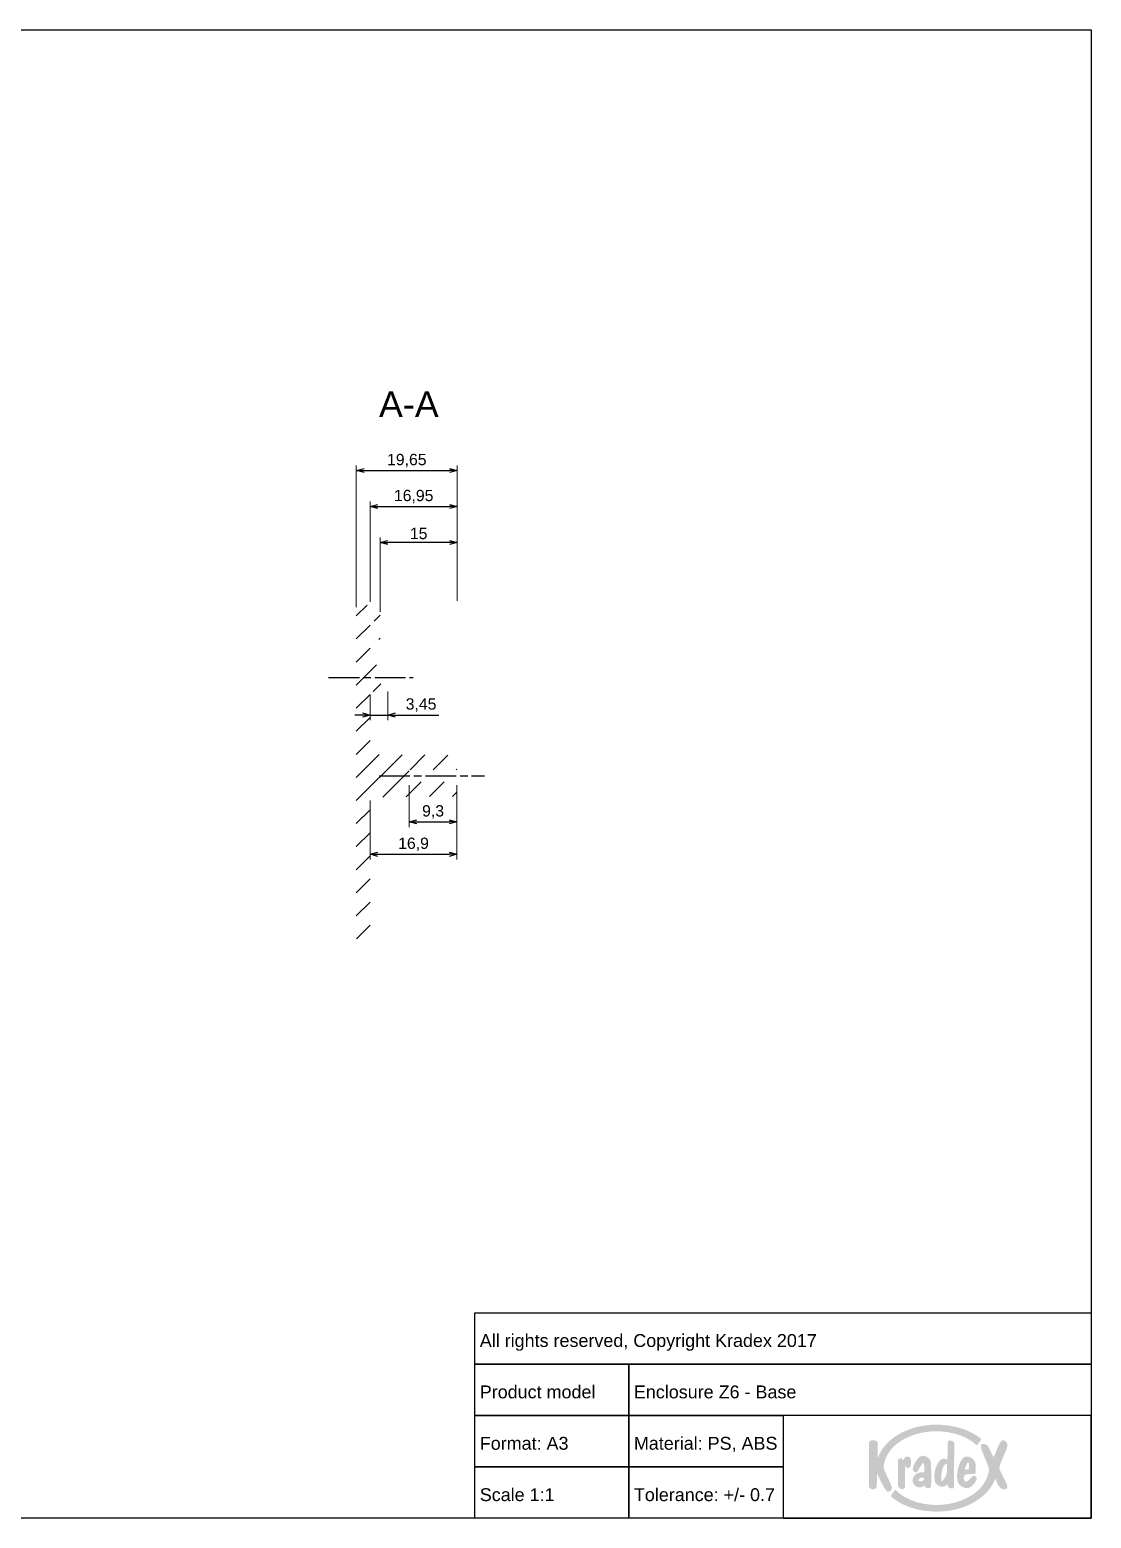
# Paper-space layout 'Base' of a CAD drawing. Header units: millimetres. Extents: x 0 to 413, y 1 to 290.
# Drawn here: x 206.8 to 413.5, y 0.5 to 290.2 of the extents above; entities that cross this region are included whole.
import ezdxf

# ---------------------------------------------------------------- set-up
doc = ezdxf.new("R2010")
doc.units = ezdxf.units.MM
doc.linetypes.add('ACAD_ISO10W100', pattern=[18, 12, -3, 0, -3])
doc.linetypes.add('AM_ISO08W050x2', pattern=[9, 6, -0.75, 1.5, -0.75])
for name, color, linetype, lineweight in [('MD_Annotation', 7, 'Continuous', 25), ('MD_Axes', 7, 'ACAD_ISO10W100', 25), ('MD_Hatching', 7, 'Continuous', 25)]:
    doc.layers.add(name, color=color, linetype=linetype, lineweight=lineweight)
doc.layers.add('Tabelka', color=7, linetype='Continuous')
doc.styles.get("Standard").update_dxf_attribs({"font": 'arial.ttf'})
doc.dimstyles.new('ISO-25', dxfattribs={"dimtxt": 2.2, "dimasz": 1.5, "dimexe": 1, "dimexo": 0.625, "dimtad": 1, "dimrnd": 0.05, "dimtxsty": 'Standard', "dimblk": 'OPEN30', "dimcen": 2.5, "dimadec": 0, "dimazin": 0, "dimtfac": 1, "dimtmove": 0, "dimatfit": 3, "dimfxl": 1, "dimlwe": 18, "dimarcsym": 0})

# ---------------------------------------------------------------- blocks, each defined once
blk = doc.blocks.new('_Open30')
at = {"color": 0, "linetype": 'ByBlock', "lineweight": -2}
for p, q in [((-1, 0.26794919), (0, 0)), ((0, 0), (-1, -0.26794919)), ((0, 0), (-1, 0))]:
    blk.add_line(p, q, dxfattribs=at)
blk = doc.blocks.new('*D48')
at = {"layer": 'Defpoints', "color": 0, "transparency": 16777216}
for p in [(290.067195979236, 204.4055989020887), (270.417195979236, 177.2102345857363), (290.067195979236, 178.4055989020887)]:
    blk.add_point(p, dxfattribs=at)
at = {"layer": 'MD_Annotation', "color": 0, "lineweight": 18, "transparency": 16777216}
for p, q in [((270.417195979236, 177.8352345857363), (270.417195979236, 205.4055989020887)), ((290.067195979236, 179.0305989020887), (290.067195979236, 205.4055989020887))]:
    blk.add_line(p, q, dxfattribs=at)
at = {"layer": 'MD_Annotation', "color": 0, "lineweight": -2, "transparency": 16777216}
blk.add_line((271.917195979236, 204.4055989020887), (288.567195979236, 204.4055989020887), dxfattribs=at)
at = {"layer": 'MD_Annotation', "color": 0, "lineweight": -2, "transparency": 16777216, "xscale": 1.5, "yscale": 1.5, "zscale": 1.5, "rotation": 180}
blk.add_blockref('_Open30', (270.417195979236, 204.4055989020887), dxfattribs=at)
at = {"layer": 'MD_Annotation', "color": 0, "lineweight": -2, "transparency": 16777216, "xscale": 1.5, "yscale": 1.5, "zscale": 1.5}
blk.add_blockref('_Open30', (290.067195979236, 204.4055989020887), dxfattribs=at)
at = {"layer": 'MD_Annotation', "color": 0, "transparency": 16777216, "insert": (280.242195979236, 206.3526998570682), "char_height": 2.2, "attachment_point": 5}
blk.add_mtext('19,65', dxfattribs=at)
blk = doc.blocks.new('*D49')
at = {"layer": 'Defpoints', "color": 0, "transparency": 16777216}
for p in [(290.067195979236, 197.4055989020887), (273.097195979236, 178.2278829813601), (290.067195979236, 178.4055989020887)]:
    blk.add_point(p, dxfattribs=at)
at = {"layer": 'MD_Annotation', "color": 0, "lineweight": 18, "transparency": 16777216}
for p, q in [((273.097195979236, 178.8528829813601), (273.097195979236, 198.4055989020887)), ((290.067195979236, 179.0305989020887), (290.067195979236, 198.4055989020887))]:
    blk.add_line(p, q, dxfattribs=at)
at = {"layer": 'MD_Annotation', "color": 0, "lineweight": -2, "transparency": 16777216}
blk.add_line((274.597195979236, 197.4055989020887), (288.567195979236, 197.4055989020887), dxfattribs=at)
at = {"layer": 'MD_Annotation', "color": 0, "lineweight": -2, "transparency": 16777216, "xscale": 1.5, "yscale": 1.5, "zscale": 1.5, "rotation": 180}
blk.add_blockref('_Open30', (273.097195979236, 197.4055989020887), dxfattribs=at)
at = {"layer": 'MD_Annotation', "color": 0, "lineweight": -2, "transparency": 16777216, "xscale": 1.5, "yscale": 1.5, "zscale": 1.5}
blk.add_blockref('_Open30', (290.067195979236, 197.4055989020887), dxfattribs=at)
at = {"layer": 'MD_Annotation', "color": 0, "transparency": 16777216, "insert": (281.582195979236, 199.3526998570682), "char_height": 2.2, "attachment_point": 5}
blk.add_mtext('16,95', dxfattribs=at)
blk = doc.blocks.new('*D50')
at = {"layer": 'Defpoints', "color": 0, "transparency": 16777216}
for p in [(275.0445206209853, 190.4055989020887), (290.067195979236, 178.4055989020887), (275.0445206209853, 176.3061182757881)]:
    blk.add_point(p, dxfattribs=at)
at = {"layer": 'MD_Annotation', "color": 0, "lineweight": 18, "transparency": 16777216}
for p, q in [((275.0445206209853, 176.9311182757881), (275.0445206209853, 191.4055989020887)), ((290.067195979236, 179.0305989020887), (290.067195979236, 191.4055989020887))]:
    blk.add_line(p, q, dxfattribs=at)
at = {"layer": 'MD_Annotation', "color": 0, "lineweight": -2, "transparency": 16777216}
blk.add_line((288.567195979236, 190.4055989020887), (276.5445206209853, 190.4055989020887), dxfattribs=at)
at = {"layer": 'MD_Annotation', "color": 0, "lineweight": -2, "transparency": 16777216, "xscale": 1.5, "yscale": 1.5, "zscale": 1.5, "rotation": 180}
blk.add_blockref('_Open30', (275.0445206209853, 190.4055989020887), dxfattribs=at)
at = {"layer": 'MD_Annotation', "color": 0, "lineweight": -2, "transparency": 16777216, "xscale": 1.5, "yscale": 1.5, "zscale": 1.5}
blk.add_blockref('_Open30', (290.067195979236, 190.4055989020887), dxfattribs=at)
at = {"layer": 'MD_Annotation', "color": 0, "transparency": 16777216, "insert": (282.5558583001107, 192.1538594750764), "char_height": 2.2, "attachment_point": 5}
blk.add_mtext('15', dxfattribs=at)
blk = doc.blocks.new('*D51')
at = {"layer": 'Defpoints', "color": 0, "transparency": 16777216}
for p in [(273.0971959792362, 161.3055989020883), (276.5271959792362, 162.0346679086176), (276.5271959792362, 156.8389921811691)]:
    blk.add_point(p, dxfattribs=at)
at = {"layer": 'MD_Annotation', "color": 0, "lineweight": 18, "transparency": 16777216}
for p, q in [((273.0971959792362, 160.6805989020883), (273.0971959792362, 155.8389921811691)), ((276.5271959792362, 161.4096679086176), (276.5271959792362, 155.8389921811691))]:
    blk.add_line(p, q, dxfattribs=at)
at = {"layer": 'MD_Annotation', "color": 0, "lineweight": -2, "transparency": 16777216}
for p, q in [((271.5971959792362, 156.8389921811691), (270.0971959792362, 156.8389921811691)), ((273.0971959792362, 156.8389921811691), (276.5271959792362, 156.8389921811691)), ((278.0271959792362, 156.8389921811691), (286.506800344857, 156.8389921811691))]:
    blk.add_line(p, q, dxfattribs=at)
at = {"layer": 'MD_Annotation', "color": 0, "lineweight": -2, "transparency": 16777216, "xscale": 1.5, "yscale": 1.5, "zscale": 1.5}
blk.add_blockref('_Open30', (273.0971959792362, 156.8389921811691), dxfattribs=at)
at = {"layer": 'MD_Annotation', "color": 0, "lineweight": -2, "transparency": 16777216, "xscale": 1.5, "yscale": 1.5, "zscale": 1.5, "rotation": 180}
blk.add_blockref('_Open30', (276.5271959792362, 156.8389921811691), dxfattribs=at)
at = {"layer": 'MD_Annotation', "color": 0, "transparency": 16777216, "insert": (283.0169981620466, 158.7860931361487), "char_height": 2.2, "attachment_point": 5}
blk.add_mtext('3,45', dxfattribs=at)
blk = doc.blocks.new('*D52')
at = {"layer": 'Defpoints', "color": 0, "transparency": 16777216}
for p in [(273.0971959792365, 140.8555989020894), (290.0071959792365, 141.0031702364301), (290.0071959792365, 129.7251192236051)]:
    blk.add_point(p, dxfattribs=at)
at = {"layer": 'MD_Annotation', "color": 0, "lineweight": 18, "transparency": 16777216}
for p, q in [((273.0971959792365, 140.2305989020894), (273.0971959792365, 128.7251192236051)), ((290.0071959792365, 140.3781702364301), (290.0071959792365, 128.7251192236051))]:
    blk.add_line(p, q, dxfattribs=at)
at = {"layer": 'MD_Annotation', "color": 0, "lineweight": -2, "transparency": 16777216}
blk.add_line((274.5971959792365, 129.7251192236051), (288.5071959792365, 129.7251192236051), dxfattribs=at)
at = {"layer": 'MD_Annotation', "color": 0, "lineweight": -2, "transparency": 16777216, "xscale": 1.5, "yscale": 1.5, "zscale": 1.5, "rotation": 180}
blk.add_blockref('_Open30', (273.0971959792365, 129.7251192236051), dxfattribs=at)
at = {"layer": 'MD_Annotation', "color": 0, "lineweight": -2, "transparency": 16777216, "xscale": 1.5, "yscale": 1.5, "zscale": 1.5}
blk.add_blockref('_Open30', (290.0071959792365, 129.7251192236051), dxfattribs=at)
at = {"layer": 'MD_Annotation', "color": 0, "transparency": 16777216, "insert": (281.5521959792366, 131.6722201785847), "char_height": 2.2, "attachment_point": 5}
blk.add_mtext('16,9', dxfattribs=at)
blk = doc.blocks.new('*D53')
at = {"layer": 'Defpoints', "color": 0, "transparency": 16777216}
for p in [(280.7071959792365, 143.8305989020898), (290.0071959792365, 143.8305989020898), (290.0071959792365, 136.0309917485093)]:
    blk.add_point(p, dxfattribs=at)
at = {"layer": 'MD_Annotation', "color": 0, "lineweight": 18, "transparency": 16777216}
for p, q in [((280.7071959792365, 143.2055989020898), (280.7071959792365, 135.0309917485093)), ((290.0071959792365, 143.2055989020898), (290.0071959792365, 135.0309917485093))]:
    blk.add_line(p, q, dxfattribs=at)
at = {"layer": 'MD_Annotation', "color": 0, "lineweight": -2, "transparency": 16777216}
blk.add_line((282.2071959792365, 136.0309917485093), (288.5071959792365, 136.0309917485093), dxfattribs=at)
at = {"layer": 'MD_Annotation', "color": 0, "lineweight": -2, "transparency": 16777216, "xscale": 1.5, "yscale": 1.5, "zscale": 1.5, "rotation": 180}
blk.add_blockref('_Open30', (280.7071959792365, 136.0309917485093), dxfattribs=at)
at = {"layer": 'MD_Annotation', "color": 0, "lineweight": -2, "transparency": 16777216, "xscale": 1.5, "yscale": 1.5, "zscale": 1.5}
blk.add_blockref('_Open30', (290.0071959792365, 136.0309917485093), dxfattribs=at)
at = {"layer": 'MD_Annotation', "color": 0, "transparency": 16777216, "insert": (285.3571959792365, 137.9780927034889), "char_height": 2.2, "attachment_point": 5}
blk.add_mtext('9,3', dxfattribs=at)

psp = doc.layouts.new('Base')

# ---------------------------------------------------------------- hatches: boundary and pattern name
at = {"layer": 'MD_Hatching'}
h = psp.add_hatch(dxfattribs=at)
h.set_pattern_fill('ANSI31', color=256, style=0)
h.set_pattern_definition([(45, (0, 0), (-2.245064030267288, 2.245064030267288), [])])
edge = h.paths.add_edge_path(flags=0)
edge.add_line((270.4171959792363, 156.0969006897906), (273.0971959792363, 156.0969006897906))
edge.add_line((273.0971959792363, 156.0969006897906), (273.0971959792363, 161.3055989020893))
edge.add_line((273.0971959792362, 161.3055989020893), (276.5271959792362, 162.0346679086175))
edge.add_line((276.5271959792362, 162.0346679086175), (276.5271959792362, 162.9105989020893))
edge.add_line((276.5271959792362, 162.9105989020893), (273.0671959792363, 162.9105989020893))
edge.add_line((273.0671959792362, 162.9105989020893), (273.0671959792361, 165.2405989020893))
edge.add_line((273.0671959792362, 165.2405989020893), (276.5271959792362, 165.2405989020893))
edge.add_line((276.5271959792362, 165.2405989020893), (276.5271959792362, 166.1165298955612))
edge.add_line((276.5271959792362, 166.1165298955612), (273.0971959792362, 166.8455989020893))
edge.add_line((273.0971959792362, 166.8455989020893), (273.0971959792361, 171.3955989020893))
edge.add_line((273.0971959792361, 171.3955989020893), (275.0445206209855, 171.5682029700357))
edge.add_line((275.0445206209854, 171.5682029700357), (275.0445206209854, 172.6296468691216))
edge.add_line((275.0445206209854, 172.6296468691216), (273.0971959792361, 172.7855989020893))
edge.add_line((273.0971959792361, 172.7855989020893), (273.097195979236, 175.0655989020893))
edge.add_line((273.0971959792361, 175.0655989020893), (275.0445206209854, 175.2043887338056))
edge.add_line((275.0445206209853, 175.2043887338056), (275.0445206209853, 176.3061182757877))
edge.add_line((275.0445206209853, 176.3061182757877), (273.097195979236, 176.4555989020893))
edge.add_line((273.097195979236, 176.4555989020893), (273.097195979236, 178.2278829813599))
edge.add_line((273.097195979236, 178.2278829813599), (271.4067241951198, 178.2101797551029))
edge.add_ellipse((271.417195979236, 177.2102345857374), major_axis=(-0.01047178411625716, 0.9999451693655058), ratio=1, start_angle=2.484808344893398e-15, end_angle=89.40000000000038)
edge.add_line((270.417195979236, 177.2102345857374), (270.4171959792363, 156.0969006897906))
edge = h.paths.add_edge_path(flags=0)
edge.add_line((270.4171959792363, 156.0969006897906), (270.4171959792367, 129.7655989020892))
edge.add_line((270.4171959792367, 129.7655989020893), (270.7071959792367, 129.7655989020893))
edge.add_line((270.7071959792367, 129.7655989020893), (270.7071959792368, 127.9155989020893))
edge.add_line((270.7071959792368, 127.9155989020893), (270.4171959792367, 127.9155989020893))
edge.add_line((270.4171959792367, 127.9155989020893), (270.4171959792368, 124.4355989020893))
edge.add_line((270.4171959792368, 124.4355989020893), (270.7071959792368, 124.4355989020893))
edge.add_line((270.7071959792368, 124.4355989020893), (270.7071959792368, 122.5855989020893))
edge.add_line((270.7071959792368, 122.5855989020893), (270.4171959792368, 122.5855989020893))
edge.add_line((270.4171959792368, 122.5855989020893), (270.4171959792369, 119.9555989020892))
edge.add_line((270.4171959792369, 119.9555989020892), (270.7071959792369, 119.9555989020892))
edge.add_line((270.7071959792369, 119.9555989020892), (270.7071959792369, 118.1055989020893))
edge.add_line((270.7071959792369, 118.1055989020893), (270.4171959792369, 118.1055989020893))
edge.add_line((270.4171959792369, 118.1055989020893), (270.4171959792369, 113.4061584154572))
edge.add_ellipse((271.417195979237, 113.4061584154572), major_axis=(-1.000000000000001, -1.332267629550188e-14), ratio=1, start_angle=0, end_angle=89.69999999999996)
edge.add_line((271.4119600154056, 112.4061721232098), (273.097195979237, 112.3973481676991))
edge.add_line((273.097195979237, 112.3973481676991), (273.0971959792369, 114.1755989020893))
edge.add_line((273.0971959792369, 114.1755989020893), (274.791989534592, 114.2898385130097))
edge.add_line((274.7919895345921, 114.2898385130097), (274.7919895345921, 115.3437425852224))
edge.add_line((274.7919895345921, 115.3437425852224), (273.097195979237, 115.4655989020893))
edge.add_line((273.0971959792369, 115.4655989020893), (273.0971959792369, 117.7255989020893))
edge.add_line((273.0971959792369, 117.7255989020893), (274.791989534592, 117.8550345176925))
edge.add_line((274.791989534592, 117.8550345176925), (274.791989534592, 119.0063910806718))
edge.add_line((274.791989534592, 119.0063910806718), (273.0971959792369, 119.1155989020893))
edge.add_line((273.0971959792369, 119.1155989020893), (273.0971959792365, 140.8555989020893))
edge.add_line((273.0971959792365, 140.8555989020893), (290.0071959792365, 141.0031702364313))
edge.add_line((290.0071959792365, 141.0031702364313), (290.0071959792365, 143.8305989020895))
edge.add_line((290.0071959792365, 143.8305989020895), (280.7071959792365, 143.8305989020894))
edge.add_line((280.7071959792365, 143.8305989020894), (280.7071959792365, 146.1805989020894))
edge.add_line((280.7071959792365, 146.1805989020894), (290.0071959792365, 146.1805989020896))
edge.add_line((290.0071959792365, 146.1805989020896), (290.0071959792364, 149.0080275677478))
edge.add_line((290.0071959792364, 149.0080275677478), (273.0971959792364, 149.1555989020893))
edge.add_line((273.0971959792364, 149.1555989020893), (273.0971959792363, 156.0969006897906))
edge.add_line((273.0971959792363, 156.0969006897906), (270.4171959792363, 156.0969006897906))
at = {"layer": 'Tabelka', "true_color": 0x00539f}
h = psp.add_hatch(color=154, dxfattribs=at)
h.dxf.hatch_style = 2
edge = h.paths.add_edge_path()
edge.add_spline(control_points=[(374.3997520723427, 7.291439318244961), (374.3997520723427, 7.291439318244961), (373.4582070848711, 9.308018867712462), (373.4582070848711, 9.308018867712462), (372.974797430263, 10.32219802209973), (373.0833802446826, 10.41507675671161), (373.0903740578839, 10.69616593613453), (373.1014162950087, 10.82413474182218), (373.1455859429589, 11.0697659388038), (373.2199376124564, 11.43907131070435), (374.0942467978775, 14.92882392385068), (378.297336182806, 17.44022397586784), (383.3785362707822, 17.44022397586784), (386.486714437384, 17.44022397586784), (389.257731913883, 16.40960386976491), (391.0875733634529, 14.80821684272995), (391.1594713579119, 14.74527532172263), (391.2506322402162, 14.71877381273304), (391.3150461061369, 14.80821684272995), (391.3552897341352, 14.86391939286741), (391.9856855748823, 15.69712637386224), (392.0277687597081, 15.75123417511489), (392.0942683893018, 15.83601501270317), (392.1129185578388, 15.93208324508467), (391.9943965409398, 16.02398029984575), (389.8502160971502, 17.69125318798914), (386.7828956767575, 18.73144318630342), (383.3786593742049, 18.73144318630342), (378.3091142426617, 18.73144318630342), (373.989712757107, 16.42015544182704), (372.3430519982996, 13.18180030189316), (372.2969193403735, 13.08622238484863), (372.2852636844892, 13.05886194970528), (372.2296838880488, 12.94623001191109), (371.9397606391456, 12.24418168409914), (371.8596423436915, 12.1309363275453), (371.872525011958, 12.92966630649837), (371.872525011958, 12.92966630649837), (371.9022167181684, 15.06697604050932), (371.9022167181684, 15.06697604050932), (371.9103144403292, 15.57332944524626), (371.5202738356699, 15.70154340860238), (370.8940495222689, 15.68718857028536), (370.4210685111631, 15.67663699822323), (370.2144538423662, 15.47394826194686), (370.2131041637184, 15.12316960543499), (370.2131041637184, 15.12316960543499), (370.185007468687, 6.943483297314066), (370.185007468687, 6.943483297314066), (370.1836578774707, 6.555528456327782), (370.4522324748555, 6.172113054053068), (370.9616532356849, 6.154323210572349), (371.4976983466322, 6.135551337515186), (371.6931481120387, 6.457006548907749), (371.7060307803052, 6.717728406937449), (371.756948384337, 7.752274183266679), (371.7832045607953, 8.27212315044126), (371.7832045607953, 8.595419317564016), (371.7694627915123, 9.414516617910298), (371.8885977025824, 9.014538209674132), (372.0647847550064, 8.636889783081516), (372.4393660878009, 7.826013133455884), (372.9642462079265, 6.853918562797006), (373.4994320429945, 5.980958618866534), (373.6797904479017, 5.686740039743349), (374.0590343228304, 5.60662349291748), (374.364784754964, 5.808943968102675), (374.9465939130207, 6.192359370377406), (374.5833006744707, 6.88569603268047), (374.3997520723427, 7.291440717147475), (374.3997520723427, 7.291440717147475), (374.3997520723427, 7.291439318244961), (374.3997520723427, 7.291439318244961)], knot_values=[0, 0, 0, 0, 1, 1, 1, 2, 2, 2, 3, 3, 3, 4, 4, 4, 5, 5, 5, 6, 6, 6, 7, 7, 7, 8, 8, 8, 9, 9, 9, 10, 10, 10, 11, 11, 11, 12, 12, 12, 13, 13, 13, 14, 14, 14, 15, 15, 15, 16, 16, 16, 17, 17, 17, 18, 18, 18, 19, 19, 19, 20, 20, 20, 21, 21, 21, 22, 22, 22, 23, 23, 23, 24, 24, 24, 24], degree=3, periodic=0)
edge = h.paths.add_edge_path()
edge.add_spline(control_points=[(377.5556576457554, 10.41434023452929), (377.7861974822377, 9.987369302515315), (378.3816256558804, 10.37556895144444), (378.3816256558804, 11.01111834911395), (378.3816256558804, 11.1621529591762), (378.3816256558804, 11.80629091893186), (378.3816256558804, 11.80629091893186), (378.3816256558804, 12.27890384380938), (378.0724395191318, 12.50576316773385), (377.747917213941, 12.50576316773385), (377.3976292224918, 12.50576316773385), (377.216657398825, 12.41227101436234), (377.111999904906, 12.23399837312816), (377.0708980502053, 12.16406373837074), (377.0263604908897, 11.84702486226706), (376.8489467758092, 11.86456989780494), (376.6732509130363, 11.88248284470835), (376.626014171288, 12.1625906940061), (376.3190362021838, 12.16897108844783), (376.0666573988462, 12.16897108844783), (375.8475277108541, 12.04026646002913), (375.8475277108541, 11.51550874387493), (375.8475277108541, 11.51550874387493), (375.8475277108541, 7.126663988076585), (375.8475277108541, 7.126663988076585), (375.8475277108541, 6.757727226992838), (376.0545107281736, 6.190640119167385), (376.5975493025967, 6.190640119167385), (377.0993629188965, 6.190640119167385), (377.2108911225941, 6.475409111696846), (377.2154305613057, 6.675522118688884), (377.2154305613057, 6.675522118688884), (377.2073330140078, 8.873686910582848), (377.2288040694975, 9.968475025486741), (377.2418096663238, 10.6295439025694), (377.3046280839085, 10.8783652967719), (377.5556576457554, 10.41434093398057), (377.5556576457554, 10.41434093398057), (377.5556576457554, 10.41434023452929), (377.5556576457554, 10.41434023452929)], knot_values=[0, 0, 0, 0, 1, 1, 1, 2, 2, 2, 3, 3, 3, 4, 4, 4, 5, 5, 5, 6, 6, 6, 7, 7, 7, 8, 8, 8, 9, 9, 9, 10, 10, 10, 11, 11, 11, 12, 12, 12, 13, 13, 13, 13], degree=3, periodic=0)
edge = h.paths.add_edge_path()
edge.add_spline(control_points=[(380.1129444985789, 9.438686855832769), (379.5247549460805, 9.316361922404525), (378.7633232058477, 8.807555192354657), (378.7077434094072, 8.0533627727173), (378.6348640848231, 7.062864240366793), (379.4924871608601, 6.30535852008587), (380.4206582904142, 6.564976644018972), (380.886276702639, 6.695399124745157), (380.8798977070998, 7.040410455849297), (381.1146083714768, 6.729139254878972), (381.2360736793001, 6.568287846308726), (381.4026913641011, 6.368545548487287), (381.7149459935504, 6.368545548487287), (382.0589766939806, 6.368545548487287), (382.2360217982443, 6.493201752982631), (382.2902530526453, 6.800547633452294), (382.3617831357387, 7.206537125862143), (382.3147926008358, 11.04019873491857), (382.2923388163183, 11.17933218170235), (382.2204408218593, 11.62507568622474), (382.081675286441, 11.98309331360646), (381.8117514475655, 12.22872451058808), (381.5390046233833, 12.47656387521414), (380.9591595244796, 12.7285754666375), (380.5805290683105, 12.67630827138937), (379.8756584546432, 12.57925800943147), (379.3086951496917, 11.60151886706191), (379.0449054984125, 11.07479849065738), (378.948837266031, 10.88302923780868), (378.5623547699581, 10.05117184803017), (378.8516639006505, 9.762107525280728), (378.8516639006505, 9.762107525280728), (379.0152137922021, 9.598435229757673), (379.0152137922021, 9.598435229757673), (379.2567958658091, 9.35697556012208), (379.5665954213173, 9.472429783771629), (379.6951776457646, 9.68824617112011), (379.6951776457646, 9.68824617112011), (380.2363759639088, 10.59052921044424), (380.5022506794097, 11.04461576965871), (380.6012643010692, 11.21380953346974), (381.0011196058827, 11.72826013577902), (381.0046770150178, 10.02417932425236), (381.0066396752682, 9.172568031840294), (380.773893070044, 9.576227652085535), (380.1129465969328, 9.438688954186556), (380.1129465969328, 9.438688954186556), (380.1129444985789, 9.438686855832769), (380.1129444985789, 9.438686855832769)], knot_values=[0, 0, 0, 0, 1, 1, 1, 2, 2, 2, 3, 3, 3, 4, 4, 4, 5, 5, 5, 6, 6, 6, 7, 7, 7, 8, 8, 8, 9, 9, 9, 10, 10, 10, 11, 11, 11, 12, 12, 12, 13, 13, 13, 14, 14, 14, 15, 15, 15, 16, 16, 16, 16], degree=3, periodic=0)
edge = h.paths.add_edge_path()
edge.add_spline(control_points=[(380.4984456645267, 7.729330782863497), (380.1178525481073, 7.684793922999066), (379.6242588830769, 7.76859378018782), (379.9848532889199, 8.155933803511939), (380.2123260316039, 8.399969552157495), (380.3991872349243, 8.41935554342555), (380.6515660382619, 8.450764402492224), (381.082218182285, 8.504994957441946), (381.1114188737073, 7.801474984167883), (380.4984456645267, 7.729330782863497)], knot_values=[0, 0, 0, 0, 1, 1, 1, 2, 2, 2, 3, 3, 3, 3], degree=3, periodic=0)
edge = h.paths.add_edge_path()
edge.add_spline(control_points=[(386.3836530912525, 6.308303209912625), (386.6735756407044, 6.308303209912625), (386.7351679202209, 6.381672849833763), (386.737253683894, 6.588900675096063), (386.737253683894, 6.588900675096063), (386.8198267035635, 15.03642540814512), (386.8198267035635, 15.03642540814512), (386.8241213343322, 15.50781149550335), (386.2587520788142, 15.6545518245225), (385.9583993120947, 15.6545518245225), (385.7128905190845, 15.6545518245225), (385.5598939482231, 15.55394380370383), (385.5535121548789, 15.28082941788182), (385.5535121548789, 15.28082941788182), (385.4720442682085, 11.86567433135279), (385.4720442682085, 11.86567433135279), (384.0653708341234, 13.00401867544721), (382.9462893778743, 10.29287492670608), (382.9462893778743, 8.91871478523548), (382.9462893778743, 7.544555343216159), (383.0429717284668, 7.441738805027419), (383.4546057925873, 7.100529691001253), (383.7802325313259, 6.831096866913978), (384.0731011695071, 6.64521629426753), (384.445228827263, 6.64521629426753), (384.7209203412718, 6.64521629426753), (384.8925670806702, 6.691717213284805), (385.1821217187566, 6.913668487680914), (385.4711867409573, 7.135374954134179), (385.556703051551, 7.150466314633522), (385.556703051551, 7.150466314633522), (385.556703051551, 7.150466314633522), (385.556703051551, 6.858825912874091), (385.556703051551, 6.858825912874091), (385.556703051551, 6.564731836076128), (385.9068693384801, 6.308303209912625), (386.3836530912525, 6.308303209912625)], knot_values=[0, 0, 0, 0, 1, 1, 1, 2, 2, 2, 3, 3, 3, 4, 4, 4, 5, 5, 5, 6, 6, 6, 7, 7, 7, 8, 8, 8, 9, 9, 9, 10, 10, 10, 11, 11, 11, 12, 12, 12, 12], degree=3, periodic=0)
edge = h.paths.add_edge_path()
edge.add_spline(control_points=[(385.1175847494132, 8.629773565908723), (384.3660915122085, 7.389349905259148), (384.2937025029612, 7.539892801081917), (384.2937025029612, 8.49751082890362), (384.2937025029612, 10.08024873657847), (384.9071674263813, 11.12436440511905), (385.2541428166383, 11.12436440511905), (385.3357338067314, 11.12436440511905), (385.3881241054021, 11.04019733601602), (385.3881241054021, 10.86388735503219), (385.3881241054021, 10.1268713601159), (385.463702612419, 9.20090839820625), (385.1175861483157, 8.629773565908723), (385.1175861483157, 8.629773565908723), (385.1175847494132, 8.629773565908723), (385.1175847494132, 8.629773565908723)], knot_values=[0, 0, 0, 0, 1, 1, 1, 2, 2, 2, 3, 3, 3, 4, 4, 4, 5, 5, 5, 5], degree=3, periodic=0)
edge = h.paths.add_edge_path()
edge.add_spline(control_points=[(389.4918298589517, 9.094656854853792), (389.4918298589517, 9.094656854853792), (390.6163096800661, 9.135881812977193), (390.6163096800661, 9.135881812977193), (390.8997301305561, 9.169377135168164), (390.9997250823408, 9.238698351165933), (390.9997250823408, 9.568619720673263), (390.9997250823408, 9.568619720673263), (390.9997250823408, 10.7859782763995), (390.9997250823408, 10.7859782763995), (390.9997250823408, 11.44851949839552), (390.5706676872025, 11.95254198179099), (390.3214783816345, 12.14516946134217), (390.0757247806814, 12.33497535448928), (389.5969769687563, 12.55091484526043), (389.2080414970961, 12.53361531711667), (388.4808416012365, 12.52613118857833), (387.980745137793, 11.54483393762238), (387.7570760110894, 10.87394896148302), (387.5015063110797, 10.10711885638485), (387.35317088345, 9.557945394914062), (387.35317088345, 8.48143813827911), (387.35317088345, 7.404686073701316), (387.906761379661, 6.918700340083221), (388.1320252552493, 6.770118705608252), (388.9202047113172, 6.249410812279917), (389.7242099517129, 6.275175799087186), (390.1954736350997, 6.746684290416848), (390.4988927961662, 7.048876613964048), (390.9295449401892, 7.429838341200208), (391.1292886369133, 8.003304444564876), (391.1911257243726, 8.157652355270685), (391.1944383255649, 8.457022392962541), (391.0219326600129, 8.629528757965877), (390.8315126486549, 8.824978523372398), (390.5883358261631, 8.90791875495614), (390.3303138500173, 8.649772975936408), (390.3303138500173, 8.649772975936408), (389.5399269257563, 7.836565055243653), (389.5399269257563, 7.836565055243653), (389.0762704743305, 7.359658199048686), (388.5174047166769, 7.776690628034524), (388.6718743319029, 8.449660668395646), (388.7999648421107, 9.015151628433767), (389.0651044343318, 9.079197582988938), (389.4918298589517, 9.094656854853792)], knot_values=[0, 0, 0, 0, 1, 1, 1, 2, 2, 2, 3, 3, 3, 4, 4, 4, 5, 5, 5, 6, 6, 6, 7, 7, 7, 8, 8, 8, 9, 9, 9, 10, 10, 10, 11, 11, 11, 12, 12, 12, 13, 13, 13, 14, 14, 14, 15, 15, 15, 15], degree=3, periodic=0)
edge = h.paths.add_edge_path()
edge.add_spline(control_points=[(388.923515913607, 10.23852196778494), (389.0357806394869, 10.54243214363963), (389.2630071753256, 11.38803165242676), (389.5299877232769, 11.37797074542721), (389.6212703101015, 11.37465814423492), (389.6833536044063, 11.2615351916525), (389.6902250136363, 11.09221902387003), (389.7042112411364, 10.75493662924708), (389.6840908260398, 10.66168998326967), (389.6840908260398, 10.39691900186536), (389.6840908260398, 10.19410751189194), (389.6650727461374, 10.09902060963561), (389.493426006739, 10.04110954212809), (389.0517323250425, 9.891669680950626), (388.8144434833017, 9.944059280170173), (388.9235173125095, 10.23852196778494), (388.9235173125095, 10.23852196778494), (388.923515913607, 10.23852196778494), (388.923515913607, 10.23852196778494)], knot_values=[0, 0, 0, 0, 1, 1, 1, 2, 2, 2, 3, 3, 3, 4, 4, 4, 5, 5, 5, 6, 6, 6, 6], degree=3, periodic=0)
edge = h.paths.add_edge_path()
edge.add_spline(control_points=[(395.856643324305, 9.549479236799312), (395.5280718957397, 10.21422932589106), (395.4686884833188, 10.44354162540281), (395.9644903159935, 11.5885111718818), (395.9644903159935, 11.5885111718818), (397.0227153154571, 14.03157133802633), (397.0227153154571, 14.03157133802633), (397.2239306576432, 14.49608636588025), (397.2623333299112, 15.10010345133475), (396.8576923795408, 15.42744804238084), (396.1187137243742, 16.02483957572512), (395.8321037761145, 15.60547552594654), (395.1295637340631, 13.96396797433603), (394.3893596402797, 12.23448938791639), (394.6391616651562, 12.08222794033485), (394.1379600687134, 13.01383477450391), (394.1379600687134, 13.01383477450391), (393.5086721587706, 14.32922387313634), (393.5086721587706, 14.32922387313634), (393.2960445697405, 14.77496702793309), (392.9024465559461, 14.90673909987562), (392.5828309013812, 14.96918995582035), (391.8307235459655, 15.11642129962772), (391.8736670558476, 14.47486046805892), (392.2823564301414, 13.46252156995055), (392.2823564301414, 13.46252156995055), (393.0975291094383, 11.44115707437737), (393.0975291094383, 11.44115707437737), (393.4521117316563, 10.56292186900426), (393.697252613301, 10.18097881164294), (393.4757923536931, 9.34445887973019), (393.3977615705402, 9.049382773355784), (393.3037777029293, 8.769029416663932), (393.199243312433, 8.498001144240563), (393.1767909268181, 8.439108746607857), (393.1696733107427, 8.423771878714433), (393.1283273475505, 8.321446355313894), (391.9254460341126, 5.319642835487246), (387.9395236769259, 3.108105234852682), (383.3789083788553, 3.108105234852682), (380.1074272269985, 3.108105234852682), (377.2189921671484, 4.19148250181507), (375.4258362369904, 5.966970992463788), (375.3528338089835, 6.037272839135467), (375.2628997641984, 6.040954750595819), (375.189039109489, 5.962922568540437), (375.1254841697221, 5.871025863504979), (374.5368039521611, 4.989967672825292), (374.4950883289751, 4.92027854546197), (374.4531275481206, 4.850589418098649), (374.4809786483265, 4.755257008448236), (374.530669414839, 4.714399262239094), (376.8068670882396, 2.824684784362644), (379.8538208866904, 1.817253935782636), (383.379031482278, 1.817253935782636), (388.5715156654603, 1.817253935782636), (392.9650222639416, 4.247922623311757), (394.5298486236156, 7.604675977270666), (394.5488653046156, 7.645164413211742), (394.5726690300751, 7.697676416402701), (394.5953676225354, 7.754483050362388), (394.9293388148686, 8.701426752424888), (394.8823468810631, 7.745282468419106), (395.4552002651194, 6.821773181548007), (395.9465843636028, 6.029300493613984), (396.4928138346982, 6.127086578302969), (396.8253105837642, 6.200824129589623), (397.2703182655555, 6.300081859740718), (397.2466376435187, 6.738832250512989), (396.8934063611452, 7.452536933660565), (396.8934063611452, 7.452536933660565), (395.8566517177202, 9.549479936250588), (395.8566517177202, 9.549479936250588), (395.8566517177202, 9.549479936250588), (395.856643324305, 9.549479236799312), (395.856643324305, 9.549479236799312)], knot_values=[0, 0, 0, 0, 1, 1, 1, 2, 2, 2, 3, 3, 3, 4, 4, 4, 5, 5, 5, 6, 6, 6, 7, 7, 7, 8, 8, 8, 9, 9, 9, 10, 10, 10, 11, 11, 11, 12, 12, 12, 13, 13, 13, 14, 14, 14, 15, 15, 15, 16, 16, 16, 17, 17, 17, 18, 18, 18, 19, 19, 19, 20, 20, 20, 21, 21, 21, 22, 22, 22, 23, 23, 23, 24, 24, 24, 25, 25, 25, 25], degree=3, periodic=0)

# ---------------------------------------------------------------- linework, layer by layer
at = {"layer": 'MD_Axes', "linetype": 'AM_ISO08W050x2'}
for p, q in [((265.0156967599298, 164.1334236618231), (281.4950891745382, 164.1334236618231)), ((274.8622291806489, 145.0055989020891), (295.3556939840425, 145.0055989020891))]:
    psp.add_line(p, q, dxfattribs=at)
at = {"layer": 'Tabelka'}
for points in [[(0.2196708296479528, 290.1930035774119), (413.4761495647203, 290.1930035774119), (413.4761495647203, 0.5210879681475831), (0.2196708296479528, 0.5210879681475831)], [(413.4761499864419, 30.52108795876234), (293.4761499873789, 30.52108795876234), (293.4761499873789, 40.52108795876234), (413.4761499864419, 40.52108795876234)], [(323.4761499873789, 20.52108783405953), (293.4761499873789, 20.52108783405953), (293.4761499873789, 30.52108783405953), (323.4761499873789, 30.52108783405953)], [(413.4761501987082, 20.52108783405953), (323.4761501987082, 20.52108783405953), (323.4761501987082, 30.52108783405953), (413.4761501987082, 30.52108783405953)], [(323.4761497760496, 10.52108790110356), (293.4761497760496, 10.52108790110356), (293.4761497760496, 20.52108790110356), (323.4761497760496, 20.52108790110356)], [(353.4761497760496, 10.52108790110356), (323.4761497760496, 10.52108790110356), (323.4761497760496, 20.52108790110356), (353.4761497760496, 20.52108790110356)], [(413.4761499873789, 20.52108783405953), (353.4761497760496, 20.52108783405953), (353.4761495647203, 0.5210879681475831), (413.4761495647203, 0.5210879681475831)], [(323.4761495647203, 0.5210879681475831), (293.4761495647203, 0.5210879681475831), (293.4761495647203, 10.52108796814758), (323.4761495647203, 10.52108796814758)], [(353.4761495647203, 0.5210879681475831), (323.4761495647203, 0.5210879681475831), (323.4761495647203, 10.52108796814758), (353.4761495647203, 10.52108796814758)]]:
    psp.add_lwpolyline(points, close=True, dxfattribs=at)

# ---------------------------------------------------------------- texts
at = {"insert": (293.4761499873789, 40.52108795876234), "char_height": 2.5, "attachment_point": 1}
psp.add_mtext_dynamic_manual_height_columns('\\P All rights reserved, Copyright Kradex 2017', width=119.9999995773414, gutter_width=12.5, heights=[0], dxfattribs=at)
at = {"layer": 'MD_Annotation', "color": 7, "insert": (280.6421959792363, 214.810183075133), "char_height": 5, "width": 13.26057298772169, "attachment_point": 8}
psp.add_mtext('A-A', dxfattribs=at)
at = {"layer": 'Tabelka', "char_height": 2.5, "attachment_point": 1}
for s, width, heights, insert in [('\\pi15;\\P\\pi0; Product model', 30, [9.962163699506714], (293.4761501987082, 30.5210877670155)), ('\\P Enclosure Z6 - Base ', 90, [0], (323.4761501987082, 30.52108783405953)), ('\\P Format: A3', 30, [0], (293.4761497760496, 20.52108783405953)), ('\\P Material: PS, ABS', 29.99999957734144, [0], (323.4761501987082, 20.52108783405953)), ('\\P Scale 1:1', 29.99999978867072, [0], (293.4761497760496, 10.52108796814758)), ('\\P Tolerance: +/- 0.7', 29.99999978867072, [0], (323.4761497760496, 10.52108790110356))]:
    psp.add_mtext_dynamic_manual_height_columns(s, width=width, gutter_width=12.5, heights=heights, dxfattribs=dict(at, insert=insert))

# ---------------------------------------------------------------- dimensions: what is measured, and where the dimension line sits
at = {"layer": 'MD_Annotation'}
for base, p1, p2, picture, middle in [((290.067195979236, 204.4055989020887), (270.417195979236, 177.2102345857363), (290.067195979236, 178.4055989020887), '*D48', (280.242195979236, 206.3526998570682)), ((290.067195979236, 197.4055989020887), (273.097195979236, 178.2278829813601), (290.067195979236, 178.4055989020887), '*D49', (281.582195979236, 199.3526998570682)), ((275.0445206209853, 190.4055989020887), (290.067195979236, 178.4055989020887), (275.0445206209853, 176.3061182757881), '*D50', (282.5558583001107, 192.1538594750764))]:
    dim = psp.add_linear_dim(base=base, p1=p1, p2=p2, angle=180, dimstyle='ISO-25', override={"dimlfac": -1}, dxfattribs=at)
    dim.commit()
    dim.dimension.update_dxf_attribs({"geometry": picture, "text_midpoint": middle})
for base, p1, p2, picture, middle in [((276.5271959792362, 156.8389921811691), (273.0971959792362, 161.3055989020883), (276.5271959792362, 162.0346679086176), '*D51', (283.0169981620466, 158.7860931361487)), ((290.0071959792365, 136.0309917485093), (280.7071959792365, 143.8305989020898), (290.0071959792365, 143.8305989020898), '*D53', (285.3571959792365, 137.9780927034889)), ((290.0071959792365, 129.7251192236051), (273.0971959792365, 140.8555989020894), (290.0071959792365, 141.0031702364301), '*D52', (281.5521959792366, 131.6722201785847))]:
    dim = psp.add_linear_dim(base=base, p1=p1, p2=p2, dimstyle='ISO-25', override={"dimlfac": -1}, dxfattribs=at)
    dim.commit()
    dim.dimension.update_dxf_attribs({"geometry": picture, "text_midpoint": middle})

doc.saveas('drawing.dxf')
